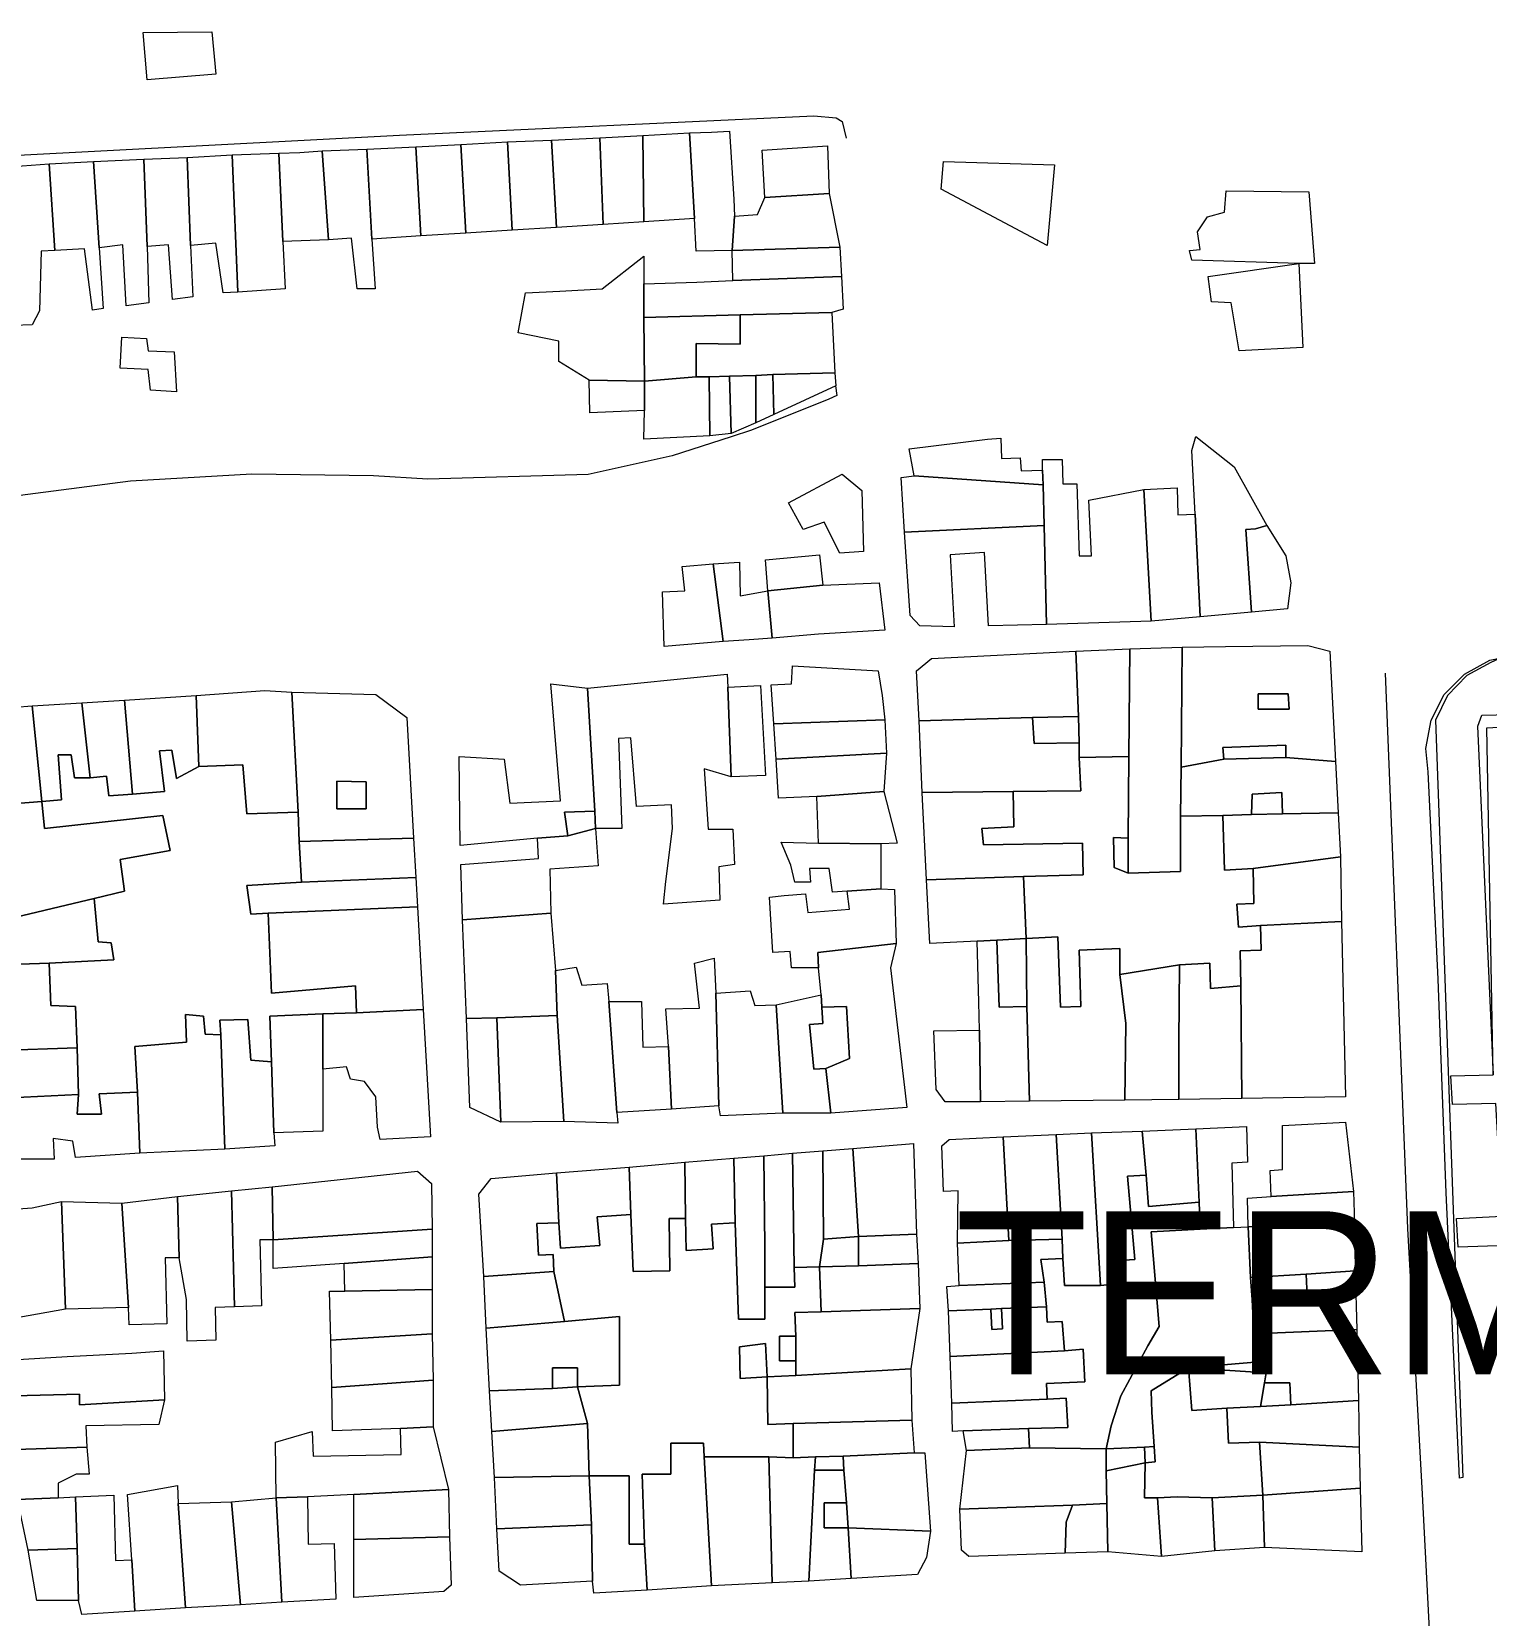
# Model space of a CAD drawing. Header units: inches. Extents: x 1138763 to 1140867, y 1050756 to 1053008.
# Drawn here: x 1139181.8 to 1139404.4, y 1052761.9 to 1053004.4 of the extents above; entities that cross this region are included whole.
import ezdxf

# ---------------------------------------------------------------- set-up
doc = ezdxf.new("R2010")
doc.units = ezdxf.units.IN
doc.header["$MEASUREMENT"] = 0
doc.linetypes.add('HIDDEN2', pattern=[0.1875, 0.125, -0.0625])
for name, color, linetype, lineweight in [('INTERCEPTORES REDISEÑADOS', 92, 'HIDDEN2', 53), ('LimEdif_AM', 44, 'Continuous', 5), ('ViaPrin_AM', 1, 'Continuous', 15)]:
    doc.layers.add(name, color=color, linetype=linetype, lineweight=lineweight)

msp = doc.modelspace()

# ---------------------------------------------------------------- linework, layer by layer
at = {"layer": 'LimEdif_AM'}
for points in [[(1139209.31, 1053004.37), (1139209.94, 1052997.87), (1139199.44, 1052997), (1139198.81, 1053004.25), (1139209.31, 1053004.37)], [(1139268.69, 1052988.12), (1139275.31, 1052988.5), (1139275.44, 1052975.25), (1139269.19, 1052974.87), (1139268.69, 1052988.12)], [(1139275.31, 1052988.5), (1139282.44, 1052988.87), (1139283.19, 1052975.75), (1139275.44, 1052975.25), (1139275.31, 1052988.5)], [(1139282.44, 1052988.87), (1139285.81, 1052989), (1139288.56, 1052989.12), (1139289.19, 1052978.75), (1139289.31, 1052976.12), (1139288.94, 1052970.87), (1139283.44, 1052970.75), (1139283.19, 1052975.75), (1139282.44, 1052988.87)], [(1139219.56, 1052985.75), (1139222.81, 1052985.87), (1139226.19, 1052986.12), (1139227.19, 1052972.5), (1139220.19, 1052972.25), (1139219.56, 1052985.75)], [(1139226.19, 1052986.12), (1139233.06, 1052986.37), (1139233.81, 1052972.62), (1139234.31, 1052965), (1139231.56, 1052965), (1139230.69, 1052972.75), (1139227.19, 1052972.5), (1139226.19, 1052986.12)], [(1139233.06, 1052986.37), (1139240.56, 1052986.75), (1139241.31, 1052973.12), (1139233.81, 1052972.62), (1139233.06, 1052986.37)], [(1139240.56, 1052986.75), (1139247.44, 1052987.12), (1139248.19, 1052973.5), (1139241.31, 1052973.12), (1139240.56, 1052986.75)], [(1139247.44, 1052987.12), (1139254.56, 1052987.5), (1139255.31, 1052974), (1139248.19, 1052973.5), (1139247.44, 1052987.12)], [(1139254.56, 1052987.5), (1139261.31, 1052987.75), (1139262.06, 1052974.37), (1139255.31, 1052974), (1139254.56, 1052987.5)], [(1139261.31, 1052987.75), (1139268.69, 1052988.12), (1139269.19, 1052974.87), (1139262.06, 1052974.37), (1139261.31, 1052987.75)], [(1139303.81, 1052979.62), (1139293.94, 1052979), (1139293.56, 1052986.25), (1139303.56, 1052986.87), (1139303.81, 1052979.62)], [(1139177.56, 1052983.62), (1139184.44, 1052984.12), (1139185.31, 1052970.87), (1139183.19, 1052970.75), (1139182.94, 1052961.62), (1139181.81, 1052959.5), (1139178.94, 1052959.37), (1139177.56, 1052983.62)], [(1139184.44, 1052984.12), (1139191.19, 1052984.5), (1139192.06, 1052971.25), (1139192.69, 1052962), (1139191.06, 1052961.75), (1139189.81, 1052971.12), (1139185.31, 1052970.87), (1139184.44, 1052984.12)], [(1139191.19, 1052984.5), (1139198.94, 1052984.87), (1139199.44, 1052971.5), (1139199.69, 1052962.87), (1139196.19, 1052962.37), (1139195.69, 1052971.75), (1139192.06, 1052971.25), (1139191.19, 1052984.5)], [(1139198.94, 1052984.87), (1139205.56, 1052985.12), (1139206.06, 1052971.62), (1139206.44, 1052963.75), (1139203.31, 1052963.37), (1139202.69, 1052971.75), (1139199.44, 1052971.5), (1139198.94, 1052984.87)], [(1139205.56, 1052985.12), (1139212.44, 1052985.5), (1139213.31, 1052964.5), (1139211.06, 1052964.37), (1139209.94, 1052972), (1139206.06, 1052971.62), (1139205.56, 1052985.12)], [(1139212.44, 1052985.5), (1139219.56, 1052985.75), (1139220.19, 1052972.25), (1139220.56, 1052965), (1139213.31, 1052964.5), (1139212.44, 1052985.5)], [(1139337.19, 1052971.62), (1139320.94, 1052980.25), (1139321.31, 1052984.5), (1139338.31, 1052984), (1139337.19, 1052971.62)], [(1139303.81, 1052979.62), (1139305.44, 1052971.37), (1139288.94, 1052970.87), (1139289.31, 1052976.12), (1139292.81, 1052976.37), (1139293.94, 1052979), (1139303.81, 1052979.62)], [(1139375.69, 1052968.87), (1139359.31, 1052969.37), (1139358.94, 1052970.87), (1139360.56, 1052971), (1139360.19, 1052973.75), (1139361.69, 1052976), (1139364.31, 1052976.75), (1139364.56, 1052980), (1139377.19, 1052979.87), (1139378.06, 1052968.87), (1139375.69, 1052968.87)], [(1139305.44, 1052971.37), (1139305.69, 1052966.87), (1139289.06, 1052966.25), (1139288.94, 1052970.87), (1139305.44, 1052971.37)], [(1139275.44, 1052965.75), (1139275.44, 1052960.62), (1139275.56, 1052950.87), (1139267.06, 1052951), (1139262.44, 1052953.87), (1139262.44, 1052957), (1139256.19, 1052958.25), (1139257.31, 1052964.37), (1139262.56, 1052964.62), (1139269.06, 1052965), (1139275.44, 1052970), (1139275.44, 1052965.75)], [(1139305.69, 1052966.87), (1139305.94, 1052961.87), (1139304.19, 1052961.37), (1139290.19, 1052961), (1139275.44, 1052960.62), (1139275.44, 1052965.75), (1139283.56, 1052966), (1139289.06, 1052966.25), (1139305.69, 1052966.87)], [(1139375.69, 1052968.87), (1139376.31, 1052956), (1139366.56, 1052955.5), (1139365.31, 1052962.87), (1139362.31, 1052963), (1139361.81, 1052966.87), (1139375.69, 1052968.87)], [(1139290.19, 1052961), (1139290.19, 1052956.5), (1139283.44, 1052956.62), (1139283.44, 1052951.5), (1139275.56, 1052950.87), (1139275.44, 1052960.62), (1139290.19, 1052961)], [(1139304.19, 1052961.37), (1139304.69, 1052952.12), (1139295.19, 1052951.87), (1139292.56, 1052951.75), (1139288.56, 1052951.62), (1139285.44, 1052951.5), (1139283.44, 1052951.5), (1139283.44, 1052956.62), (1139290.19, 1052956.5), (1139290.19, 1052961), (1139304.19, 1052961.37)], [(1139203.94, 1052949.25), (1139199.94, 1052949.5), (1139199.56, 1052952.62), (1139195.31, 1052952.87), (1139195.56, 1052957.62), (1139199.31, 1052957.37), (1139199.56, 1052955.5), (1139203.56, 1052955.37), (1139203.94, 1052949.25)], [(1139304.69, 1052952.12), (1139304.81, 1052950.12), (1139295.31, 1052945.75), (1139295.19, 1052951.87), (1139304.69, 1052952.12)], [(1139275.56, 1052950.87), (1139275.56, 1052946.37), (1139267.19, 1052946), (1139267.06, 1052951), (1139275.56, 1052950.87)], [(1139285.44, 1052951.5), (1139285.56, 1052942.5), (1139275.44, 1052942), (1139275.56, 1052946.37), (1139275.56, 1052950.87), (1139283.44, 1052951.5), (1139285.44, 1052951.5)], [(1139288.56, 1052951.62), (1139288.81, 1052942.87), (1139285.56, 1052942.5), (1139285.44, 1052951.5), (1139288.56, 1052951.62)], [(1139292.56, 1052951.75), (1139292.56, 1052944.5), (1139288.81, 1052942.87), (1139288.56, 1052951.62), (1139292.56, 1052951.75)], [(1139295.19, 1052951.87), (1139295.31, 1052945.75), (1139292.56, 1052944.5), (1139292.56, 1052951.75), (1139295.19, 1052951.87)], [(1139359.81, 1052930.5), (1139359.31, 1052940.25), (1139359.94, 1052942.37), (1139365.81, 1052937.75), (1139370.81, 1052928.75), (1139369.06, 1052928.25), (1139367.56, 1052928.12), (1139368.44, 1052915.5), (1139360.56, 1052914.75), (1139359.81, 1052930.5)], [(1139316.81, 1052936.37), (1139316.06, 1052940.5), (1139328.06, 1052942), (1139330.06, 1052942.12), (1139330.19, 1052939), (1139333.06, 1052939.12), (1139333.19, 1052937.12), (1139336.44, 1052937.25), (1139336.56, 1052935), (1139316.81, 1052936.37)], [(1139336.44, 1052937.25), (1139336.44, 1052938.87), (1139339.44, 1052938.87), (1139339.56, 1052935.12), (1139341.69, 1052935.12), (1139342.06, 1052924.12), (1139343.94, 1052924.12), (1139343.56, 1052932.62), (1139351.94, 1052934.25), (1139353.06, 1052914.12), (1139337.06, 1052913.62), (1139336.69, 1052928.75), (1139336.56, 1052935), (1139336.44, 1052937.25)], [(1139305.44, 1052924.5), (1139303.06, 1052929.25), (1139299.81, 1052928.12), (1139297.56, 1052932.25), (1139305.81, 1052936.62), (1139308.81, 1052934.12), (1139309.06, 1052924.75), (1139305.44, 1052924.5)], [(1139336.56, 1052935), (1139336.69, 1052928.75), (1139315.31, 1052927.75), (1139314.81, 1052936.12), (1139316.81, 1052936.37), (1139336.56, 1052935)], [(1139351.94, 1052934.25), (1139357.06, 1052934.5), (1139357.19, 1052930.37), (1139359.81, 1052930.5), (1139360.56, 1052914.75), (1139353.06, 1052914.12), (1139351.94, 1052934.25)], [(1139336.69, 1052928.75), (1139337.06, 1052913.62), (1139328.19, 1052913.37), (1139327.56, 1052924.62), (1139322.31, 1052924.25), (1139322.94, 1052913.25), (1139317.69, 1052913.37), (1139316.19, 1052915), (1139315.31, 1052927.75), (1139336.69, 1052928.75)], [(1139370.81, 1052928.75), (1139373.69, 1052924.12), (1139374.44, 1052920), (1139373.94, 1052916), (1139368.44, 1052915.5), (1139367.56, 1052928.12), (1139369.06, 1052928.25), (1139370.81, 1052928.75)], [(1139287.56, 1052911), (1139278.56, 1052910.25), (1139278.31, 1052918.62), (1139281.69, 1052918.75), (1139281.31, 1052922.5), (1139286.06, 1052922.87), (1139287.56, 1052911)], [(1139286.06, 1052922.87), (1139290.06, 1052923.12), (1139290.19, 1052918), (1139294.44, 1052918.75), (1139295.06, 1052911.5), (1139291.56, 1052911.25), (1139287.56, 1052911), (1139286.06, 1052922.87)], [(1139302.81, 1052919.62), (1139294.44, 1052918.75), (1139294.06, 1052923.5), (1139302.31, 1052924.25), (1139302.81, 1052919.62)], [(1139302.81, 1052919.62), (1139311.44, 1052920), (1139312.31, 1052912.75), (1139302.19, 1052912.12), (1139295.06, 1052911.5), (1139294.44, 1052918.75), (1139302.81, 1052919.62)], [(1139341.94, 1052899.5), (1139334.94, 1052899.37), (1139317.56, 1052898.87), (1139317.19, 1052906.5), (1139319.44, 1052908.37), (1139341.56, 1052909.5), (1139341.94, 1052899.5)], [(1139341.56, 1052909.5), (1139349.81, 1052909.87), (1139349.69, 1052893.37), (1139342.06, 1052893.25), (1139342.06, 1052895.5), (1139341.94, 1052899.5), (1139341.56, 1052909.5)], [(1139349.81, 1052909.87), (1139357.81, 1052910.12), (1139357.69, 1052891.75), (1139357.56, 1052884.25), (1139357.56, 1052875.75), (1139349.56, 1052875.5), (1139349.56, 1052880.87), (1139349.69, 1052893.37), (1139349.81, 1052909.87)], [(1139373.69, 1052893.25), (1139373.69, 1052895.12), (1139364.06, 1052894.75), (1139364.19, 1052893), (1139357.69, 1052891.75), (1139357.81, 1052910.12), (1139364.44, 1052910.25), (1139377.06, 1052910.37), (1139380.44, 1052909.5), (1139381.31, 1052892.62), (1139373.69, 1052893.25)], [(1139266.81, 1052903.87), (1139288.19, 1052906), (1139288.31, 1052904), (1139288.81, 1052890.25), (1139284.69, 1052891.5), (1139285.31, 1052882.25), (1139289.06, 1052882.25), (1139289.31, 1052876.87), (1139286.94, 1052876.5), (1139287.06, 1052871.37), (1139278.44, 1052870.75), (1139278.81, 1052874.25), (1139279.81, 1052882.37), (1139279.69, 1052886), (1139274.31, 1052885.75), (1139273.44, 1052896.25), (1139271.56, 1052896.12), (1139272.06, 1052882.37), (1139268.06, 1052882.37), (1139267.94, 1052885), (1139266.81, 1052903.87)], [(1139312.31, 1052899), (1139295.31, 1052898.37), (1139294.94, 1052904.37), (1139298.06, 1052904.5), (1139298.19, 1052907.25), (1139311.31, 1052906.5), (1139311.94, 1052902.75), (1139312.31, 1052899)], [(1139206.94, 1052902.75), (1139217.44, 1052903.5), (1139221.56, 1052903.25), (1139222.56, 1052884.87), (1139214.69, 1052884.62), (1139214.06, 1052892.12), (1139207.31, 1052891.87), (1139206.94, 1052902.75)], [(1139267.94, 1052885), (1139263.31, 1052884.87), (1139263.81, 1052881.25), (1139259.19, 1052880.87), (1139247.31, 1052879.75), (1139247.19, 1052893.37), (1139254.06, 1052893), (1139254.94, 1052886.25), (1139262.69, 1052886.62), (1139261.19, 1052904.5), (1139266.81, 1052903.87), (1139267.94, 1052885)], [(1139288.31, 1052904), (1139293.31, 1052904.25), (1139294.06, 1052890.5), (1139288.81, 1052890.25), (1139288.31, 1052904)], [(1139183.31, 1052886.5), (1139173.56, 1052885.75), (1139174.06, 1052899), (1139176.56, 1052900.75), (1139181.81, 1052901.12), (1139183.31, 1052886.5)], [(1139181.81, 1052901.12), (1139189.44, 1052901.62), (1139190.69, 1052890.12), (1139188.31, 1052890.12), (1139187.81, 1052893.62), (1139185.81, 1052893.62), (1139186.31, 1052886.75), (1139183.31, 1052886.5), (1139181.81, 1052901.12)], [(1139189.44, 1052901.62), (1139195.94, 1052902), (1139197.19, 1052887.62), (1139193.56, 1052887.37), (1139193.19, 1052890.37), (1139190.69, 1052890.12), (1139189.44, 1052901.62)], [(1139195.94, 1052902), (1139206.94, 1052902.75), (1139207.31, 1052891.87), (1139203.94, 1052890), (1139203.19, 1052894.37), (1139201.31, 1052894.25), (1139202.06, 1052888), (1139197.19, 1052887.62), (1139195.94, 1052902)], [(1139221.56, 1052903.25), (1139234.44, 1052902.87), (1139239.19, 1052899.37), (1139240.19, 1052880.87), (1139222.69, 1052880.37), (1139222.56, 1052884.87), (1139221.56, 1052903.25)], [(1139374.19, 1052900.62), (1139374.06, 1052903), (1139369.44, 1052903), (1139369.44, 1052900.62), (1139374.19, 1052900.62)], [(1139374.19, 1052900.62), (1139369.44, 1052900.62), (1139369.44, 1052903), (1139374.06, 1052903), (1139374.19, 1052900.62)], [(1139312.31, 1052899), (1139312.56, 1052893.87), (1139295.69, 1052893), (1139295.31, 1052898.37), (1139312.31, 1052899)], [(1139334.94, 1052899.37), (1139335.19, 1052895.37), (1139342.06, 1052895.5), (1139342.06, 1052893.25), (1139342.31, 1052888.12), (1139331.94, 1052888), (1139318.06, 1052887.87), (1139317.56, 1052898.87), (1139334.94, 1052899.37)], [(1139341.94, 1052899.5), (1139342.06, 1052895.5), (1139335.19, 1052895.37), (1139334.94, 1052899.37), (1139341.94, 1052899.5)], [(1139412.19, 1052726.87), (1139410.69, 1052756.5), (1139408.69, 1052775.12), (1139407.56, 1052818.5), (1139400.06, 1052818.25), (1139399.81, 1052822.62), (1139406.81, 1052823), (1139405.81, 1052840.25), (1139399.19, 1052840.12), (1139398.94, 1052844.5), (1139405.44, 1052844.62), (1139404.44, 1052897.75), (1139428.56, 1052899.12), (1139430.56, 1052855.5), (1139434.94, 1052773), (1139443.06, 1052773.37), (1139443.56, 1052762.25), (1139434.94, 1052762), (1139436.31, 1052728.75), (1139435.06, 1052727.87), (1139412.19, 1052726.87)], [(1139207.31, 1052891.87), (1139214.06, 1052892.12), (1139214.69, 1052884.62), (1139222.56, 1052884.87), (1139222.69, 1052880.37), (1139223.06, 1052874.12), (1139214.69, 1052873.62), (1139215.31, 1052869.25), (1139217.94, 1052869.37), (1139218.44, 1052857.12), (1139231.31, 1052858.25), (1139231.44, 1052854.12), (1139226.31, 1052854), (1139218.19, 1052853.62), (1139218.44, 1052846.62), (1139215.31, 1052846.87), (1139214.81, 1052853.12), (1139210.56, 1052853), (1139210.69, 1052850.75), (1139208.31, 1052850.87), (1139208.06, 1052853.62), (1139205.31, 1052853.87), (1139205.44, 1052849.62), (1139197.56, 1052849), (1139197.94, 1052842), (1139192.06, 1052841.75), (1139192.44, 1052838.62), (1139188.69, 1052838.62), (1139188.94, 1052841.62), (1139188.69, 1052848.75), (1139188.44, 1052855.12), (1139184.69, 1052855.25), (1139184.44, 1052861.75), (1139194.31, 1052862.25), (1139193.94, 1052864.87), (1139191.94, 1052865), (1139191.31, 1052871.62), (1139195.94, 1052872.75), (1139195.31, 1052877.62), (1139202.94, 1052879), (1139201.81, 1052884.37), (1139183.69, 1052882.37), (1139183.31, 1052886.5), (1139186.31, 1052886.75), (1139185.81, 1052893.62), (1139187.81, 1052893.62), (1139188.31, 1052890.12), (1139190.69, 1052890.12), (1139193.19, 1052890.37), (1139193.56, 1052887.37), (1139197.19, 1052887.62), (1139202.06, 1052888), (1139201.31, 1052894.25), (1139203.19, 1052894.37), (1139203.94, 1052890), (1139207.31, 1052891.87)], [(1139312.56, 1052893.87), (1139312.19, 1052888), (1139301.94, 1052887.25), (1139296.06, 1052887), (1139295.69, 1052893), (1139312.56, 1052893.87)], [(1139373.69, 1052893.25), (1139364.19, 1052893), (1139364.06, 1052894.75), (1139373.69, 1052895.12), (1139373.69, 1052893.25)], [(1139349.69, 1052893.37), (1139349.56, 1052880.87), (1139347.31, 1052881), (1139347.44, 1052876.37), (1139349.56, 1052875.5), (1139357.56, 1052875.75), (1139357.56, 1052884.25), (1139364.06, 1052884.37), (1139364.31, 1052876), (1139368.69, 1052876.25), (1139368.81, 1052870.87), (1139366.19, 1052870.75), (1139366.44, 1052867.25), (1139369.81, 1052867.5), (1139369.94, 1052863.75), (1139366.69, 1052863.62), (1139366.81, 1052858.25), (1139362.19, 1052857.87), (1139362.06, 1052861.75), (1139357.44, 1052861.5), (1139348.31, 1052860), (1139348.31, 1052864), (1139342.06, 1052863.75), (1139342.31, 1052855.12), (1139339.19, 1052855), (1139338.81, 1052865.75), (1139333.94, 1052865.5), (1139333.56, 1052875), (1139342.69, 1052875.25), (1139342.56, 1052880.12), (1139327.44, 1052879.87), (1139327.19, 1052882.37), (1139332.06, 1052882.62), (1139331.94, 1052888), (1139342.31, 1052888.12), (1139342.06, 1052893.25), (1139349.69, 1052893.37)], [(1139373.69, 1052893.25), (1139381.31, 1052892.62), (1139381.69, 1052884.75), (1139373.19, 1052884.62), (1139373.06, 1052887.87), (1139368.56, 1052887.62), (1139368.44, 1052884.5), (1139364.06, 1052884.37), (1139357.56, 1052884.25), (1139357.69, 1052891.75), (1139364.19, 1052893), (1139373.69, 1052893.25)], [(1139232.94, 1052885.37), (1139232.94, 1052889.5), (1139228.44, 1052889.62), (1139228.44, 1052885.37), (1139232.94, 1052885.37)], [(1139232.94, 1052885.37), (1139228.44, 1052885.37), (1139228.44, 1052889.62), (1139232.94, 1052889.5), (1139232.94, 1052885.37)], [(1139183.31, 1052886.5), (1139183.69, 1052882.37), (1139201.81, 1052884.37), (1139202.94, 1052879), (1139195.31, 1052877.62), (1139195.94, 1052872.75), (1139191.31, 1052871.62), (1139176.06, 1052868), (1139174.31, 1052878.37), (1139173.56, 1052885.75), (1139183.31, 1052886.5)], [(1139312.19, 1052888), (1139314.19, 1052880.12), (1139311.69, 1052880), (1139302.19, 1052880.12), (1139301.94, 1052887.25), (1139312.19, 1052888)], [(1139331.94, 1052888), (1139332.06, 1052882.62), (1139327.19, 1052882.37), (1139327.44, 1052879.87), (1139342.56, 1052880.12), (1139342.69, 1052875.25), (1139333.56, 1052875), (1139318.69, 1052874.5), (1139318.06, 1052887.87), (1139331.94, 1052888)], [(1139373.19, 1052884.62), (1139368.44, 1052884.5), (1139368.56, 1052887.62), (1139373.06, 1052887.87), (1139373.19, 1052884.62)], [(1139268.06, 1052882.37), (1139263.81, 1052881.25), (1139263.31, 1052884.87), (1139267.94, 1052885), (1139268.06, 1052882.37)], [(1139381.69, 1052884.75), (1139382.06, 1052878), (1139368.69, 1052876.25), (1139364.31, 1052876), (1139364.06, 1052884.37), (1139368.44, 1052884.5), (1139373.19, 1052884.62), (1139381.69, 1052884.75)], [(1139268.06, 1052882.37), (1139268.44, 1052876.62), (1139261.06, 1052876.12), (1139261.19, 1052869.37), (1139247.69, 1052868.37), (1139247.44, 1052876.87), (1139259.31, 1052877.75), (1139259.19, 1052880.87), (1139263.81, 1052881.25), (1139268.06, 1052882.37)], [(1139240.19, 1052880.87), (1139240.56, 1052874.87), (1139223.06, 1052874.12), (1139222.69, 1052880.37), (1139240.19, 1052880.87)], [(1139311.69, 1052880), (1139311.69, 1052873.12), (1139306.56, 1052872.75), (1139304.31, 1052872.62), (1139303.81, 1052876.25), (1139300.81, 1052876.25), (1139300.94, 1052874.12), (1139298.56, 1052874.12), (1139297.94, 1052876.75), (1139296.44, 1052880.25), (1139302.19, 1052880.12), (1139311.69, 1052880)], [(1139349.56, 1052875.5), (1139347.44, 1052876.37), (1139347.31, 1052881), (1139349.56, 1052880.87), (1139349.56, 1052875.5)], [(1139382.06, 1052878), (1139382.19, 1052868.12), (1139369.81, 1052867.5), (1139366.44, 1052867.25), (1139366.19, 1052870.75), (1139368.81, 1052870.87), (1139368.69, 1052876.25), (1139382.06, 1052878)], [(1139240.56, 1052874.87), (1139240.81, 1052870.37), (1139217.94, 1052869.37), (1139215.31, 1052869.25), (1139214.69, 1052873.62), (1139223.06, 1052874.12), (1139240.56, 1052874.87)], [(1139333.56, 1052875), (1139333.94, 1052865.5), (1139329.44, 1052865.25), (1139326.44, 1052865.12), (1139319.19, 1052864.75), (1139318.69, 1052874.5), (1139333.56, 1052875)], [(1139311.69, 1052873.12), (1139313.81, 1052873), (1139314.06, 1052864.75), (1139302.06, 1052863.37), (1139302.19, 1052861), (1139298.06, 1052861), (1139297.81, 1052863.5), (1139295.19, 1052863.37), (1139294.69, 1052871.87), (1139296.94, 1052872.12), (1139300.19, 1052872.37), (1139300.56, 1052869.5), (1139306.94, 1052870), (1139306.56, 1052872.75), (1139311.69, 1052873.12)], [(1139191.31, 1052871.62), (1139191.94, 1052865), (1139193.94, 1052864.87), (1139194.31, 1052862.25), (1139184.44, 1052861.75), (1139176.94, 1052861.5), (1139176.06, 1052868), (1139191.31, 1052871.62)], [(1139240.81, 1052870.37), (1139241.69, 1052854.62), (1139231.44, 1052854.12), (1139231.31, 1052858.25), (1139218.44, 1052857.12), (1139217.94, 1052869.37), (1139240.81, 1052870.37)], [(1139261.19, 1052869.37), (1139261.94, 1052860.62), (1139262.19, 1052853.75), (1139252.94, 1052853.37), (1139248.31, 1052853.25), (1139247.69, 1052868.37), (1139261.19, 1052869.37)], [(1139382.19, 1052868.12), (1139382.81, 1052841.25), (1139366.94, 1052841), (1139366.81, 1052858.25), (1139366.69, 1052863.62), (1139369.94, 1052863.75), (1139369.81, 1052867.5), (1139382.19, 1052868.12)], [(1139314.06, 1052864.75), (1139313.19, 1052861), (1139315.69, 1052839.62), (1139304.06, 1052838.75), (1139303.31, 1052845.62), (1139306.94, 1052847.12), (1139306.44, 1052855.12), (1139302.69, 1052855), (1139302.56, 1052856.87), (1139302.19, 1052861), (1139302.06, 1052863.37), (1139314.06, 1052864.75)], [(1139329.44, 1052865.25), (1139329.81, 1052855), (1139334.06, 1052855.12), (1139334.44, 1052840.62), (1139326.94, 1052840.5), (1139326.81, 1052851.5), (1139326.69, 1052855.75), (1139326.44, 1052865.12), (1139329.44, 1052865.25)], [(1139333.94, 1052865.5), (1139334.06, 1052855.12), (1139329.81, 1052855), (1139329.44, 1052865.25), (1139333.94, 1052865.5)], [(1139334.06, 1052855.12), (1139333.94, 1052865.5), (1139338.81, 1052865.75), (1139339.19, 1052855), (1139342.31, 1052855.12), (1139342.06, 1052863.75), (1139348.31, 1052864), (1139348.31, 1052860), (1139349.19, 1052852.5), (1139349.06, 1052840.75), (1139334.44, 1052840.62), (1139334.06, 1052855.12)], [(1139279.19, 1052849), (1139278.81, 1052854.75), (1139283.94, 1052854.87), (1139283.19, 1052861.75), (1139286.19, 1052862.5), (1139286.44, 1052857.12), (1139286.94, 1052839.87), (1139279.69, 1052839.37), (1139279.19, 1052849)], [(1139184.44, 1052861.75), (1139184.69, 1052855.25), (1139188.44, 1052855.12), (1139188.69, 1052848.75), (1139176.56, 1052848.37), (1139176.69, 1052853.62), (1139176.94, 1052861.5), (1139184.44, 1052861.75)], [(1139261.94, 1052860.62), (1139265.06, 1052861.12), (1139265.94, 1052858.37), (1139269.81, 1052858.62), (1139270.06, 1052855.87), (1139271.31, 1052838.87), (1139271.44, 1052837.25), (1139263.19, 1052837.5), (1139262.19, 1052853.75), (1139261.94, 1052860.62)], [(1139357.44, 1052861.5), (1139357.31, 1052849.75), (1139357.31, 1052840.87), (1139349.06, 1052840.75), (1139349.19, 1052852.5), (1139348.31, 1052860), (1139357.44, 1052861.5)], [(1139366.81, 1052858.25), (1139366.94, 1052841), (1139357.31, 1052840.87), (1139357.31, 1052849.75), (1139357.44, 1052861.5), (1139362.06, 1052861.75), (1139362.19, 1052857.87), (1139366.81, 1052858.25)], [(1139286.44, 1052857.12), (1139291.69, 1052857.5), (1139292.44, 1052855.25), (1139295.69, 1052855.37), (1139296.69, 1052838.75), (1139287.19, 1052838.37), (1139286.94, 1052839.87), (1139286.44, 1052857.12)], [(1139270.06, 1052855.87), (1139275.06, 1052855.87), (1139275.31, 1052848.87), (1139279.19, 1052849), (1139279.69, 1052839.37), (1139271.31, 1052838.87), (1139270.06, 1052855.87)], [(1139295.69, 1052855.37), (1139302.56, 1052856.87), (1139302.69, 1052855), (1139302.81, 1052852.5), (1139300.81, 1052852.37), (1139301.44, 1052845.5), (1139303.31, 1052845.62), (1139304.06, 1052838.75), (1139296.69, 1052838.75), (1139295.69, 1052855.37)], [(1139303.31, 1052845.62), (1139301.44, 1052845.5), (1139300.81, 1052852.37), (1139302.81, 1052852.5), (1139302.69, 1052855), (1139306.44, 1052855.12), (1139306.94, 1052847.12), (1139303.31, 1052845.62)], [(1139210.69, 1052850.75), (1139211.31, 1052833.25), (1139198.31, 1052832.62), (1139197.94, 1052842), (1139197.56, 1052849), (1139205.44, 1052849.62), (1139205.31, 1052853.87), (1139208.06, 1052853.62), (1139208.31, 1052850.87), (1139210.69, 1052850.75)], [(1139218.44, 1052846.62), (1139218.81, 1052835.75), (1139218.94, 1052833.75), (1139211.31, 1052833.25), (1139210.69, 1052850.75), (1139210.56, 1052853), (1139214.81, 1052853.12), (1139215.31, 1052846.87), (1139218.44, 1052846.62)], [(1139226.31, 1052854), (1139226.31, 1052845.5), (1139226.31, 1052836), (1139218.81, 1052835.75), (1139218.44, 1052846.62), (1139218.19, 1052853.62), (1139226.31, 1052854)], [(1139241.69, 1052854.62), (1139242.81, 1052835.12), (1139235.06, 1052834.75), (1139234.69, 1052836.62), (1139234.44, 1052841.25), (1139232.69, 1052843.62), (1139230.56, 1052844), (1139229.94, 1052845.87), (1139226.31, 1052845.5), (1139226.31, 1052854), (1139231.44, 1052854.12), (1139241.69, 1052854.62)], [(1139252.94, 1052853.37), (1139253.56, 1052837.37), (1139248.81, 1052839.62), (1139248.31, 1052853.25), (1139252.94, 1052853.37)], [(1139262.19, 1052853.75), (1139263.19, 1052837.5), (1139253.56, 1052837.37), (1139252.94, 1052853.37), (1139262.19, 1052853.75)], [(1139326.94, 1052840.5), (1139321.56, 1052840.5), (1139320.19, 1052842.37), (1139319.81, 1052851.37), (1139326.81, 1052851.5), (1139326.94, 1052840.5)], [(1139188.69, 1052848.75), (1139188.94, 1052841.62), (1139176.31, 1052841), (1139176.56, 1052848.37), (1139188.69, 1052848.75)], [(1139188.94, 1052841.62), (1139188.69, 1052838.62), (1139192.44, 1052838.62), (1139192.06, 1052841.75), (1139197.94, 1052842), (1139198.31, 1052832.62), (1139188.44, 1052832), (1139188.06, 1052834.5), (1139185.06, 1052834.87), (1139185.19, 1052831.75), (1139178.56, 1052831.75), (1139176.19, 1052834), (1139176.31, 1052841), (1139188.94, 1052841.62)], [(1139338.56, 1052835.5), (1139343.94, 1052835.75), (1139345.31, 1052812.37), (1139339.81, 1052812.37), (1139339.56, 1052816.5), (1139339.44, 1052819.5), (1139338.56, 1052835.5)], [(1139343.94, 1052835.75), (1139351.69, 1052836), (1139352.31, 1052829.25), (1139349.44, 1052829.12), (1139350.56, 1052816.37), (1139348.94, 1052816.25), (1139349.06, 1052812.75), (1139345.31, 1052812.37), (1139343.94, 1052835.75)], [(1139351.69, 1052836), (1139359.94, 1052836.37), (1139360.44, 1052825.12), (1139352.69, 1052824.5), (1139352.31, 1052829.25), (1139351.69, 1052836)], [(1139360.44, 1052825.12), (1139359.94, 1052836.37), (1139367.69, 1052836.75), (1139367.81, 1052831.25), (1139365.44, 1052831.12), (1139365.69, 1052821.25), (1139360.56, 1052821), (1139360.44, 1052825.12)], [(1139384.06, 1052826.75), (1139371.44, 1052826), (1139371.31, 1052830), (1139373.19, 1052830.12), (1139373.19, 1052836.87), (1139382.81, 1052837.37), (1139384.06, 1052826.75)], [(1139302.81, 1052833), (1139307.44, 1052833.37), (1139308.31, 1052819.87), (1139302.94, 1052819.5), (1139302.81, 1052833)], [(1139307.44, 1052833.37), (1139316.69, 1052834.12), (1139317.19, 1052820.25), (1139308.31, 1052819.87), (1139307.44, 1052833.37)], [(1139331.31, 1052819.25), (1139323.44, 1052818.87), (1139323.56, 1052826.87), (1139321.31, 1052826.75), (1139321.06, 1052833.75), (1139322.19, 1052834.75), (1139330.44, 1052835.12), (1139331.31, 1052819.25)], [(1139330.44, 1052835.12), (1139338.56, 1052835.5), (1139339.44, 1052819.5), (1139331.31, 1052819.25), (1139330.44, 1052835.12)], [(1139273.19, 1052830.5), (1139281.69, 1052831.25), (1139281.81, 1052822.62), (1139279.31, 1052822.62), (1139279.44, 1052814.62), (1139273.81, 1052814.5), (1139273.44, 1052823.25), (1139273.19, 1052830.5)], [(1139281.69, 1052831.25), (1139289.19, 1052831.87), (1139289.44, 1052822), (1139285.81, 1052821.75), (1139286.06, 1052818), (1139281.94, 1052817.75), (1139281.81, 1052822.62), (1139281.69, 1052831.25)], [(1139289.19, 1052831.87), (1139293.81, 1052832.25), (1139293.94, 1052818.37), (1139293.94, 1052812.12), (1139293.94, 1052807.25), (1139289.94, 1052807.25), (1139289.44, 1052822), (1139289.19, 1052831.87)], [(1139293.81, 1052832.25), (1139298.19, 1052832.62), (1139298.44, 1052815.12), (1139298.56, 1052812.12), (1139293.94, 1052812.12), (1139293.94, 1052818.37), (1139293.81, 1052832.25)], [(1139298.19, 1052832.62), (1139302.81, 1052833), (1139302.94, 1052819.5), (1139302.31, 1052815.25), (1139298.44, 1052815.12), (1139298.19, 1052832.62)], [(1139218.56, 1052827.5), (1139240.81, 1052829.87), (1139242.94, 1052828), (1139243.06, 1052821), (1139218.69, 1052819.37), (1139218.56, 1052827.5)], [(1139262.44, 1052822), (1139259.06, 1052821.87), (1139259.31, 1052817), (1139261.56, 1052817.12), (1139261.69, 1052814.5), (1139250.94, 1052813.75), (1139250.19, 1052826.37), (1139252.06, 1052828.75), (1139262.06, 1052829.62), (1139262.44, 1052822)], [(1139262.06, 1052829.62), (1139273.19, 1052830.5), (1139273.44, 1052823.25), (1139268.31, 1052822.87), (1139268.69, 1052818.5), (1139262.69, 1052818.12), (1139262.44, 1052822), (1139262.06, 1052829.62)], [(1139360.44, 1052825.12), (1139360.56, 1052821), (1139353.06, 1052820.62), (1139354.31, 1052806.12), (1139352.56, 1052803.12), (1139348.44, 1052795.5), (1139346.94, 1052790.87), (1139346.19, 1052787.37), (1139334.44, 1052787.5), (1139334.31, 1052790.5), (1139340.31, 1052790.62), (1139340.06, 1052795.12), (1139337.19, 1052795), (1139337.06, 1052797.37), (1139342.94, 1052797.62), (1139342.69, 1052802.62), (1139339.81, 1052802.37), (1139339.44, 1052806.87), (1139337.19, 1052806.75), (1139337.06, 1052809.12), (1139336.69, 1052812.87), (1139336.19, 1052816.37), (1139339.56, 1052816.5), (1139339.81, 1052812.37), (1139345.31, 1052812.37), (1139349.06, 1052812.75), (1139348.94, 1052816.25), (1139350.56, 1052816.37), (1139349.44, 1052829.12), (1139352.31, 1052829.25), (1139352.69, 1052824.5), (1139360.44, 1052825.12)], [(1139195.56, 1052825), (1139204.06, 1052826), (1139204.31, 1052816.62), (1139202.19, 1052816.62), (1139202.44, 1052806.5), (1139196.69, 1052806.37), (1139196.56, 1052809), (1139195.56, 1052825)], [(1139204.06, 1052826), (1139212.31, 1052826.87), (1139212.81, 1052809.12), (1139209.81, 1052809), (1139209.94, 1052804), (1139205.56, 1052803.87), (1139205.44, 1052810.25), (1139204.31, 1052816.62), (1139204.06, 1052826)], [(1139212.31, 1052826.87), (1139218.56, 1052827.5), (1139218.69, 1052819.37), (1139216.69, 1052819.37), (1139216.94, 1052809.25), (1139212.81, 1052809.12), (1139212.31, 1052826.87)], [(1139384.06, 1052826.75), (1139384.19, 1052821.87), (1139367.94, 1052821.37), (1139367.81, 1052825.75), (1139371.44, 1052826), (1139384.06, 1052826.75)], [(1139186.31, 1052825.25), (1139186.94, 1052808.75), (1139179.81, 1052807.5), (1139179.19, 1052821.25), (1139179.69, 1052824.12), (1139181.81, 1052824.25), (1139186.31, 1052825.25)], [(1139186.31, 1052825.25), (1139195.56, 1052825), (1139196.56, 1052809), (1139186.94, 1052808.75), (1139186.31, 1052825.25)], [(1139243.06, 1052821), (1139243.06, 1052816.75), (1139229.56, 1052815.75), (1139218.69, 1052815), (1139218.69, 1052819.37), (1139243.06, 1052821)], [(1139290.19, 1052798.12), (1139294.31, 1052798.37), (1139294.44, 1052791.12), (1139298.31, 1052791.25), (1139298.31, 1052786), (1139294.56, 1052786.12), (1139284.69, 1052786.12), (1139284.56, 1052788.25), (1139279.56, 1052788.25), (1139279.56, 1052783.5), (1139275.19, 1052783.5), (1139275.56, 1052772.75), (1139273.19, 1052772.75), (1139273.19, 1052783.25), (1139267.06, 1052783.25), (1139266.81, 1052791.25), (1139265.31, 1052796.87), (1139271.69, 1052797.12), (1139271.69, 1052807.62), (1139263.31, 1052806.87), (1139261.69, 1052814.5), (1139261.56, 1052817.12), (1139259.31, 1052817), (1139259.06, 1052821.87), (1139262.44, 1052822), (1139262.69, 1052818.12), (1139268.69, 1052818.5), (1139268.31, 1052822.87), (1139273.44, 1052823.25), (1139273.81, 1052814.5), (1139279.44, 1052814.62), (1139279.31, 1052822.62), (1139281.81, 1052822.62), (1139281.94, 1052817.75), (1139286.06, 1052818), (1139285.81, 1052821.75), (1139289.44, 1052822), (1139289.94, 1052807.25), (1139293.94, 1052807.25), (1139293.94, 1052812.12), (1139298.56, 1052812.12), (1139298.44, 1052815.12), (1139302.31, 1052815.25), (1139302.56, 1052808.37), (1139298.56, 1052808.25), (1139298.69, 1052804.62), (1139296.19, 1052804.62), (1139296.19, 1052800.87), (1139298.69, 1052800.87), (1139298.69, 1052798.62), (1139294.31, 1052798.37), (1139294.06, 1052803.5), (1139290.06, 1052803), (1139290.19, 1052798.12)], [(1139365.69, 1052821.25), (1139367.94, 1052821.37), (1139368.31, 1052813.62), (1139368.56, 1052810.25), (1139368.81, 1052805), (1139368.94, 1052800.62), (1139358.81, 1052799.75), (1139353.06, 1052796.25), (1139353.19, 1052793), (1139353.56, 1052787.75), (1139352.06, 1052787.62), (1139346.19, 1052787.37), (1139346.94, 1052790.87), (1139348.44, 1052795.5), (1139352.56, 1052803.12), (1139354.31, 1052806.12), (1139353.06, 1052820.62), (1139360.56, 1052821), (1139365.69, 1052821.25)], [(1139384.19, 1052821.87), (1139384.31, 1052814.62), (1139376.81, 1052814.12), (1139368.31, 1052813.62), (1139367.94, 1052821.37), (1139384.19, 1052821.87)], [(1139308.31, 1052819.87), (1139308.31, 1052815.37), (1139302.31, 1052815.25), (1139302.94, 1052819.5), (1139308.31, 1052819.87)], [(1139317.19, 1052820.25), (1139317.44, 1052815.75), (1139308.31, 1052815.37), (1139308.31, 1052819.87), (1139317.19, 1052820.25)], [(1139339.44, 1052819.5), (1139339.56, 1052816.5), (1139336.19, 1052816.37), (1139336.69, 1052812.87), (1139323.69, 1052812.37), (1139323.44, 1052818.87), (1139331.31, 1052819.25), (1139339.44, 1052819.5)], [(1139243.06, 1052816.75), (1139243.06, 1052811.75), (1139229.69, 1052811.5), (1139229.56, 1052815.75), (1139243.06, 1052816.75)], [(1139261.69, 1052814.5), (1139263.31, 1052806.87), (1139251.31, 1052805.87), (1139250.94, 1052813.75), (1139261.69, 1052814.5)], [(1139317.44, 1052815.75), (1139317.69, 1052808.87), (1139302.56, 1052808.37), (1139302.31, 1052815.25), (1139308.31, 1052815.37), (1139317.44, 1052815.75)], [(1139376.81, 1052814.12), (1139376.94, 1052810.75), (1139368.56, 1052810.25), (1139368.31, 1052813.62), (1139376.81, 1052814.12)], [(1139384.31, 1052814.62), (1139384.56, 1052805.62), (1139368.81, 1052805), (1139368.56, 1052810.25), (1139376.94, 1052810.75), (1139376.81, 1052814.12), (1139384.31, 1052814.62)], [(1139243.06, 1052811.75), (1139243.06, 1052805), (1139227.56, 1052804), (1139227.31, 1052811.5), (1139229.69, 1052811.5), (1139243.06, 1052811.75)], [(1139336.69, 1052812.87), (1139337.06, 1052809.12), (1139330.19, 1052808.87), (1139328.56, 1052808.75), (1139322.06, 1052808.5), (1139321.81, 1052812.25), (1139323.69, 1052812.37), (1139336.69, 1052812.87)], [(1139317.69, 1052808.87), (1139316.31, 1052799.62), (1139298.69, 1052798.62), (1139298.69, 1052800.87), (1139298.69, 1052804.62), (1139298.56, 1052808.25), (1139302.56, 1052808.37), (1139317.69, 1052808.87)], [(1139337.06, 1052809.12), (1139337.19, 1052806.75), (1139339.44, 1052806.87), (1139339.81, 1052802.37), (1139322.31, 1052801.5), (1139322.06, 1052808.5), (1139328.56, 1052808.75), (1139328.69, 1052805.62), (1139330.31, 1052805.75), (1139330.19, 1052808.87), (1139337.06, 1052809.12)], [(1139330.19, 1052808.87), (1139330.31, 1052805.75), (1139328.69, 1052805.62), (1139328.56, 1052808.75), (1139330.19, 1052808.87)], [(1139263.31, 1052806.87), (1139271.69, 1052807.62), (1139271.69, 1052797.12), (1139265.31, 1052796.87), (1139265.31, 1052799.75), (1139261.44, 1052799.75), (1139261.44, 1052796.62), (1139251.81, 1052796.25), (1139251.31, 1052805.87), (1139263.31, 1052806.87)], [(1139243.06, 1052805), (1139243.19, 1052797.87), (1139227.69, 1052796.75), (1139227.56, 1052804), (1139243.06, 1052805)], [(1139298.69, 1052800.87), (1139296.19, 1052800.87), (1139296.19, 1052804.62), (1139298.69, 1052804.62), (1139298.69, 1052800.87)], [(1139384.56, 1052805.62), (1139384.81, 1052794.75), (1139374.44, 1052794.12), (1139374.31, 1052797.5), (1139370.44, 1052797.5), (1139370.69, 1052799), (1139370.44, 1052800.62), (1139368.94, 1052800.62), (1139368.81, 1052805), (1139384.56, 1052805.62)], [(1139179.06, 1052795.5), (1139178.81, 1052801), (1139187.19, 1052801.5), (1139197.06, 1052802), (1139201.94, 1052802.37), (1139202.06, 1052794.87), (1139189.06, 1052794.12), (1139189.06, 1052795.75), (1139179.06, 1052795.5)], [(1139294.31, 1052798.37), (1139290.19, 1052798.12), (1139290.06, 1052803), (1139294.06, 1052803.5), (1139294.31, 1052798.37)], [(1139339.81, 1052802.37), (1139342.69, 1052802.62), (1139342.94, 1052797.62), (1139337.06, 1052797.37), (1139337.19, 1052795), (1139322.56, 1052794.37), (1139322.31, 1052801.5), (1139339.81, 1052802.37)], [(1139265.31, 1052796.87), (1139261.44, 1052796.62), (1139261.44, 1052799.75), (1139265.31, 1052799.75), (1139265.31, 1052796.87)], [(1139316.31, 1052799.62), (1139316.44, 1052791.75), (1139298.31, 1052791.25), (1139294.44, 1052791.12), (1139294.31, 1052798.37), (1139298.69, 1052798.62), (1139316.31, 1052799.62)], [(1139358.81, 1052799.75), (1139359.31, 1052793.25), (1139364.69, 1052793.62), (1139364.94, 1052788.25), (1139369.69, 1052788.37), (1139370.19, 1052780.25), (1139362.44, 1052779.87), (1139357.06, 1052780), (1139354.06, 1052779.87), (1139352.06, 1052779.87), (1139352.19, 1052785.25), (1139353.69, 1052785.37), (1139353.56, 1052787.75), (1139353.19, 1052793), (1139353.06, 1052796.25), (1139358.81, 1052799.75)], [(1139368.94, 1052800.62), (1139370.44, 1052800.62), (1139370.69, 1052799), (1139358.81, 1052799.75), (1139368.94, 1052800.62)], [(1139370.69, 1052799), (1139370.44, 1052797.5), (1139369.81, 1052793.87), (1139364.69, 1052793.62), (1139359.31, 1052793.25), (1139358.81, 1052799.75), (1139370.69, 1052799)], [(1139243.19, 1052797.87), (1139243.19, 1052790.75), (1139238.19, 1052790.5), (1139227.81, 1052790.12), (1139227.69, 1052796.75), (1139243.19, 1052797.87)], [(1139265.31, 1052796.87), (1139266.81, 1052791.25), (1139252.19, 1052790), (1139251.81, 1052796.25), (1139261.44, 1052796.62), (1139265.31, 1052796.87)], [(1139374.44, 1052794.12), (1139369.81, 1052793.87), (1139370.44, 1052797.5), (1139374.31, 1052797.5), (1139374.44, 1052794.12)], [(1139202.06, 1052794.87), (1139201.19, 1052791.12), (1139190.06, 1052790.87), (1139190.19, 1052787.62), (1139179.31, 1052787.25), (1139179.06, 1052795.5), (1139189.06, 1052795.75), (1139189.06, 1052794.12), (1139202.06, 1052794.87)], [(1139337.19, 1052795), (1139340.06, 1052795.12), (1139340.31, 1052790.62), (1139334.31, 1052790.5), (1139324.31, 1052790.12), (1139322.69, 1052790), (1139322.56, 1052794.37), (1139337.19, 1052795)], [(1139384.81, 1052794.75), (1139384.94, 1052787.62), (1139369.69, 1052788.37), (1139364.94, 1052788.25), (1139364.69, 1052793.62), (1139369.81, 1052793.87), (1139374.44, 1052794.12), (1139384.81, 1052794.75)], [(1139243.19, 1052790.75), (1139245.56, 1052781.12), (1139231.06, 1052780.37), (1139223.94, 1052780), (1139219.19, 1052779.87), (1139219.06, 1052788.37), (1139224.69, 1052790), (1139224.81, 1052786.25), (1139238.31, 1052786.5), (1139238.19, 1052790.5), (1139243.19, 1052790.75)], [(1139266.81, 1052791.25), (1139267.06, 1052783.25), (1139252.56, 1052783), (1139252.19, 1052790), (1139266.81, 1052791.25)], [(1139316.44, 1052791.75), (1139316.81, 1052786.75), (1139305.94, 1052786.25), (1139301.69, 1052786.12), (1139298.31, 1052786), (1139298.31, 1052791.25), (1139316.44, 1052791.75)], [(1139334.31, 1052790.5), (1139334.44, 1052787.5), (1139324.81, 1052787.12), (1139324.31, 1052790.12), (1139334.31, 1052790.5)], [(1139190.19, 1052787.62), (1139190.56, 1052783.5), (1139188.56, 1052783.5), (1139185.81, 1052782.12), (1139185.81, 1052779.87), (1139179.56, 1052779.62), (1139179.31, 1052787.25), (1139190.19, 1052787.62)], [(1139284.69, 1052786.12), (1139285.81, 1052766.37), (1139275.94, 1052765.75), (1139275.56, 1052772.75), (1139275.19, 1052783.5), (1139279.56, 1052783.5), (1139279.56, 1052788.25), (1139284.56, 1052788.25), (1139284.69, 1052786.12)], [(1139346.19, 1052787.37), (1139346.19, 1052784), (1139346.31, 1052779), (1139341.06, 1052778.75), (1139323.81, 1052778.12), (1139324.81, 1052787.12), (1139334.44, 1052787.5), (1139346.19, 1052787.37)], [(1139352.06, 1052787.62), (1139352.19, 1052785.25), (1139346.19, 1052784), (1139346.19, 1052787.37), (1139352.06, 1052787.62)], [(1139353.56, 1052787.75), (1139353.69, 1052785.37), (1139352.19, 1052785.25), (1139352.06, 1052787.62), (1139353.56, 1052787.75)], [(1139384.94, 1052787.62), (1139385.06, 1052781.37), (1139370.19, 1052780.25), (1139369.69, 1052788.37), (1139384.94, 1052787.62)], [(1139294.56, 1052786.12), (1139295.06, 1052766.87), (1139285.81, 1052766.37), (1139284.69, 1052786.12), (1139294.56, 1052786.12)], [(1139301.69, 1052786.12), (1139301.56, 1052784.12), (1139300.69, 1052767.12), (1139295.06, 1052766.87), (1139294.56, 1052786.12), (1139298.31, 1052786), (1139301.69, 1052786.12)], [(1139305.94, 1052786.25), (1139306.06, 1052784.12), (1139301.56, 1052784.12), (1139301.69, 1052786.12), (1139305.94, 1052786.25)], [(1139316.81, 1052786.75), (1139318.44, 1052786.75), (1139319.31, 1052774.75), (1139306.69, 1052775.25), (1139306.44, 1052779.12), (1139306.06, 1052784.12), (1139305.94, 1052786.25), (1139316.81, 1052786.75)], [(1139352.19, 1052785.25), (1139352.06, 1052779.87), (1139354.06, 1052779.87), (1139354.69, 1052770.87), (1139346.44, 1052771.62), (1139346.31, 1052779), (1139346.19, 1052784), (1139352.19, 1052785.25)], [(1139267.06, 1052783.25), (1139267.44, 1052775.75), (1139252.94, 1052775.12), (1139252.56, 1052783), (1139267.06, 1052783.25)], [(1139267.06, 1052783.25), (1139273.19, 1052783.25), (1139273.19, 1052772.75), (1139275.56, 1052772.75), (1139275.94, 1052765.75), (1139267.81, 1052765.25), (1139267.56, 1052767.12), (1139267.44, 1052775.75), (1139267.06, 1052783.25)], [(1139306.06, 1052784.12), (1139306.44, 1052779.12), (1139303.06, 1052779.12), (1139303.06, 1052775.25), (1139306.69, 1052775.25), (1139307.19, 1052767.5), (1139300.69, 1052767.12), (1139301.56, 1052784.12), (1139306.06, 1052784.12)], [(1139185.81, 1052779.87), (1139188.44, 1052780), (1139188.69, 1052772.12), (1139181.19, 1052771.87), (1139179.56, 1052779.62), (1139185.81, 1052779.87)], [(1139188.69, 1052772.12), (1139188.44, 1052780), (1139194.31, 1052780.25), (1139194.56, 1052770.25), (1139197.06, 1052770.37), (1139197.56, 1052762.5), (1139189.44, 1052762), (1139188.94, 1052764.12), (1139188.69, 1052772.12)], [(1139197.06, 1052770.37), (1139196.44, 1052780.37), (1139204.06, 1052781.75), (1139204.19, 1052779), (1139205.31, 1052763), (1139197.56, 1052762.5), (1139197.06, 1052770.37)], [(1139212.31, 1052779.25), (1139219.19, 1052779.87), (1139220.06, 1052763.87), (1139213.69, 1052763.5), (1139212.31, 1052779.25)], [(1139223.94, 1052780), (1139224.06, 1052772.75), (1139228.06, 1052772.87), (1139228.31, 1052764.37), (1139220.06, 1052763.87), (1139219.19, 1052779.87), (1139223.94, 1052780)], [(1139245.56, 1052781.12), (1139245.69, 1052773.87), (1139231.06, 1052773.5), (1139231.06, 1052780.37), (1139245.56, 1052781.12)], [(1139362.44, 1052779.87), (1139362.81, 1052771.75), (1139354.69, 1052770.87), (1139354.06, 1052779.87), (1139357.06, 1052780), (1139362.44, 1052779.87)], [(1139370.19, 1052780.25), (1139370.44, 1052772.25), (1139362.81, 1052771.75), (1139362.44, 1052779.87), (1139370.19, 1052780.25)], [(1139385.06, 1052781.37), (1139385.31, 1052771.62), (1139370.44, 1052772.25), (1139370.19, 1052780.25), (1139385.06, 1052781.37)], [(1139204.19, 1052779), (1139212.31, 1052779.25), (1139213.69, 1052763.5), (1139205.31, 1052763), (1139204.19, 1052779)], [(1139306.69, 1052775.25), (1139303.06, 1052775.25), (1139303.06, 1052779.12), (1139306.44, 1052779.12), (1139306.69, 1052775.25)], [(1139341.06, 1052778.75), (1139340.06, 1052776.12), (1139339.94, 1052771.37), (1139325.19, 1052770.87), (1139324.06, 1052771.87), (1139323.81, 1052778.12), (1139341.06, 1052778.75)], [(1139346.31, 1052779), (1139346.44, 1052771.62), (1139339.94, 1052771.37), (1139340.06, 1052776.12), (1139341.06, 1052778.75), (1139346.31, 1052779)], [(1139267.44, 1052775.75), (1139267.56, 1052767.12), (1139256.56, 1052766.5), (1139253.31, 1052768.62), (1139252.94, 1052775.12), (1139267.44, 1052775.75)], [(1139319.31, 1052774.75), (1139318.69, 1052770.75), (1139317.31, 1052768.12), (1139307.19, 1052767.5), (1139306.69, 1052775.25), (1139319.31, 1052774.75)], [(1139245.69, 1052773.87), (1139245.94, 1052766.5), (1139244.81, 1052765.5), (1139231.06, 1052764.62), (1139231.06, 1052773.5), (1139245.69, 1052773.87)], [(1139188.69, 1052772.12), (1139188.94, 1052764.12), (1139182.56, 1052764.12), (1139181.19, 1052771.87), (1139188.69, 1052772.12)]]:
    msp.add_lwpolyline(points, dxfattribs=at)
at = {"layer": 'ViaPrin_AM'}
for points in [[(1139127.06, 1052990.86), (1139158.76, 1052989.4), (1139162.65, 1052985.79), (1139168.62, 1052983.54), (1139172.17, 1052984.01), (1139174.9, 1052985.11), (1139178.7, 1052985.41), (1139238.03, 1052988.52), (1139301.45, 1052991.51), (1139304.86, 1052991.18), (1139305.81, 1052990.64), (1139306.39, 1052988.09)], [(1139304.76, 1052950.12), (1139304.96, 1052948.65), (1139303.75, 1052948.11), (1139291.94, 1052943.37), (1139288.78, 1052942.34), (1139279.78, 1052939.41), (1139266.9, 1052936.57), (1139242.37, 1052935.83), (1139234.06, 1052936.36), (1139215.45, 1052936.61), (1139196.88, 1052935.55), (1139178.43, 1052933.17)], [(1139406.63, 1052908.48), (1139405.09, 1052907.8), (1139401.38, 1052905.79), (1139398.46, 1052902.74), (1139396.62, 1052898.94), (1139400.79, 1052782.98), (1139400.28, 1052782.88), (1139398.21, 1052826.58), (1139397.02, 1052859.27), (1139395.46, 1052891.05), (1139395.14, 1052894.61), (1139395.93, 1052898.95), (1139397.95, 1052902.87), (1139401.03, 1052906.01), (1139404.9, 1052908.12), (1139406.63, 1052908.48)], [(1139388.91, 1052906.16), (1139392.31, 1052821.09), (1139394.58, 1052780.41), (1139398.18, 1052710.22), (1139398.18, 1052710.22)], [(1139405.5, 1052844.65), (1139403.1, 1052898.01), (1139403.67, 1052899.71), (1139429.85, 1052900.32), (1139430.68, 1052898.87), (1139435.7, 1052774.1), (1139442.11, 1052774.34), (1139437, 1052890.82), (1139439.49, 1052893.06), (1139438.91, 1052904.26), (1139440.39, 1052906.66)]]:
    msp.add_lwpolyline(points, dxfattribs=at)

# ---------------------------------------------------------------- texts
at = {"layer": 'INTERCEPTORES REDISEÑADOS', "color": 2, "insert": (1139323.04, 1052823.76), "char_height": 25, "width": 122.2907, "attachment_point": 1}
msp.add_mtext('TERMINAL', dxfattribs=at)

doc.saveas('drawing.dxf')
